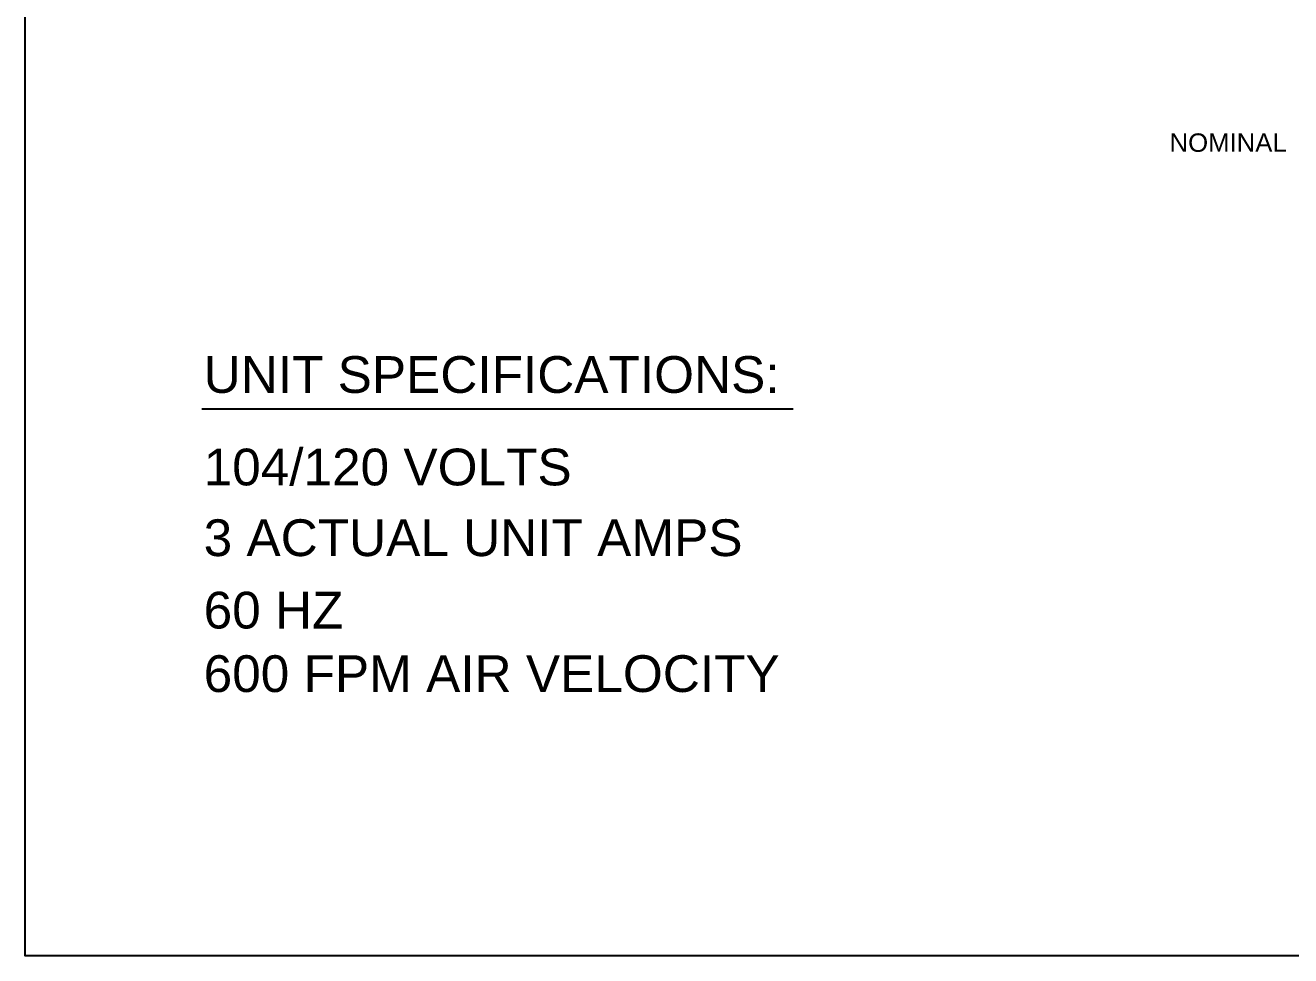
# Model space of a CAD drawing. Extents: x -638 to -152, y -524 to -149.
# Drawn here: x -638.4 to -465.4, y -524.4 to -397.2 of the extents above; entities that cross this region are included whole.
import ezdxf

# ---------------------------------------------------------------- set-up
doc = ezdxf.new("R2010")
doc.units = 0
doc.header["$LTSCALE"] = 20
doc.header["$MEASUREMENT"] = 0
for name, color, linetype in [('A-detl-bndy', 7, 'CONTINUOUS'), ('A-detl-dims', 7, 'CONTINUOUS'), ('A-detl-text', 7, 'CONTINUOUS')]:
    doc.layers.add(name, color=color, linetype=linetype)
doc.styles.add('ROMANS', font='ARIAL.TTF')

msp = doc.modelspace()

# ---------------------------------------------------------------- linework, layer by layer
at = {"layer": 'A-detl-bndy'}
msp.add_lwpolyline([(-638.356, -148.8627), (-152.3996, -148.8627), (-152.3996, -524.3612), (-638.356, -524.3612)], close=True, dxfattribs=at)
at = {"layer": 'A-detl-text'}
msp.add_line((-614.2528, -449.6569), (-533.4225, -449.6569), dxfattribs=at)

# ---------------------------------------------------------------- texts
at = {"layer": 'A-detl-dims', "style": 'ROMANS'}
msp.add_text('NOMINAL', height=2.51477, dxfattribs=at).set_placement((-481.9951, -414.5241))
at = {"layer": 'A-detl-text', "style": 'ROMANS'}
for s, height, p in [('UNIT SPECIFICATIONS:', 5.019844, (-613.9835, -447.4626)), ('104/120 VOLTS', 5.019844, (-613.9835, -460.1008)), ('3 ACTUAL UNIT AMPS', 5.019844, (-613.9835, -469.7608)), ('60 HZ', 5.01984, (-613.9835, -479.6583)), ('600 FPM AIR VELOCITY', 5.019844, (-613.9835, -488.3319))]:
    msp.add_text(s, height=height, dxfattribs=at).set_placement(p)

doc.saveas('drawing.dxf')
